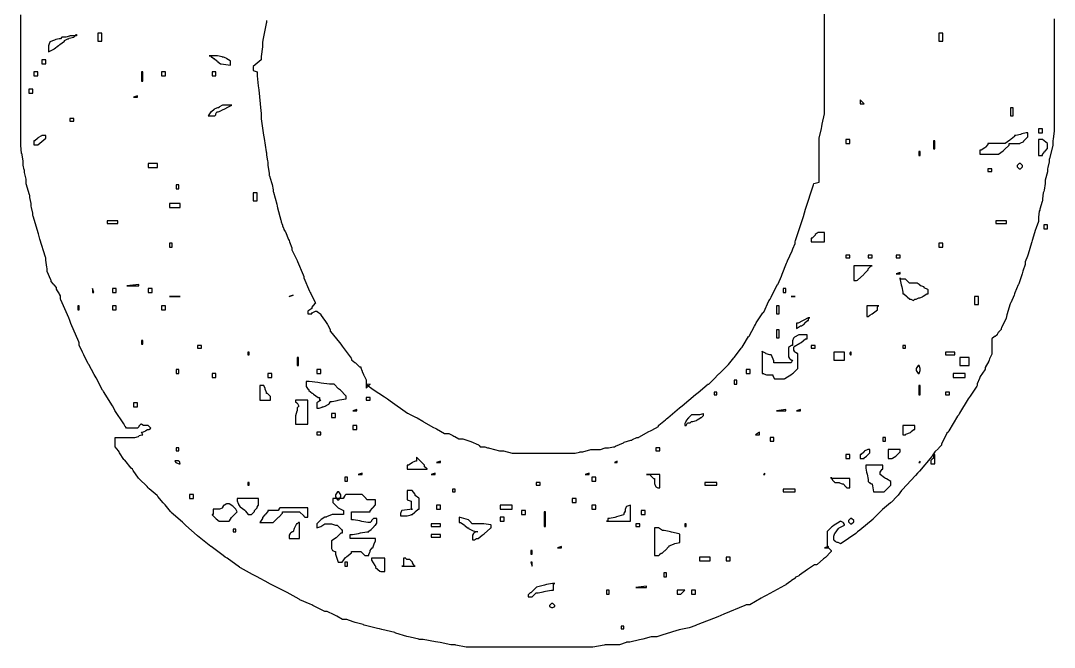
# Model space of a CAD drawing. Extents: x 114 to 248, y 19 to 327.
# Drawn here: x 185.1 to 212.55, y 104.64 to 121.27 of the extents above; entities that cross this region are included whole.
import ezdxf

# ---------------------------------------------------------------- set-up
doc = ezdxf.new("R2010")
doc.units = 0
doc.header["$MEASUREMENT"] = 0

msp = doc.modelspace()

# ---------------------------------------------------------------- linework, layer by layer
at = {"color": 7}
for points in [[(191.629, 121.275), (191.629, 121.215), (191.619, 121.189), (191.531, 120.748), (191.522, 120.686), (191.522, 120.571), (191.488, 120.314), (191.488, 120.227), (191.276, 120.051), (191.276, 119.944), (191.382, 119.908), (191.382, 119.804), (191.408, 119.539), (191.418, 119.485), (191.426, 119.433), (191.478, 118.878), (191.488, 118.816), (191.488, 118.658), (191.549, 118.225), (191.558, 118.181), (191.566, 118.136), (191.619, 117.785), (191.629, 117.758), (191.629, 117.697), (191.655, 117.547), (191.665, 117.511), (191.665, 117.423), (191.699, 117.224), (191.699, 117.158), (191.707, 117.15), (191.761, 116.973), (191.771, 116.946), (191.779, 116.92), (191.805, 116.78), (191.805, 116.733), (191.813, 116.717), (191.902, 116.4), (191.911, 116.346), (191.919, 116.302), (192.007, 115.976), (192.017, 115.958), (192.017, 115.932), (192.042, 115.861), (192.052, 115.852), (192.052, 115.825), (192.078, 115.757), (192.088, 115.747), (192.088, 115.729), (192.123, 115.675), (192.123, 115.675), (192.132, 115.667), (192.218, 115.456), (192.228, 115.429), (192.236, 115.394), (192.3, 115.236), (192.3, 115.182), (192.308, 115.165), (192.422, 114.935), (192.44, 114.899), (192.457, 114.873), (192.599, 114.52), (192.617, 114.476), (192.625, 114.442), (192.775, 114.089), (192.793, 114.053), (192.81, 114.027), (192.924, 113.789), (192.933, 113.771), (192.916, 113.763), (192.829, 113.663), (192.829, 113.63), (192.723, 113.558), (192.723, 113.488), (192.829, 113.488), (192.829, 113.498), (192.854, 113.524), (192.863, 113.524), (192.933, 113.558), (192.969, 113.558), (192.978, 113.55), (193.076, 113.479), (193.076, 113.454), (193.084, 113.446), (193.172, 113.322), (193.182, 113.312), (193.252, 113.206), (193.26, 113.189), (193.322, 113.07), (193.322, 113.029), (193.33, 113.021), (193.569, 112.73), (193.605, 112.677), (193.639, 112.632), (193.877, 112.308), (193.887, 112.29), (193.887, 112.263), (193.974, 112.193), (193.992, 112.183), (194.01, 112.167), (194.102, 112.077), (194.134, 112.077), (194.134, 112.051), (194.159, 111.981), (194.168, 111.971), (194.168, 111.945), (194.204, 111.887), (194.204, 111.867), (194.212, 111.858), (194.274, 111.733), (194.274, 111.69), (194.274, 111.646), (194.274, 111.547), (194.274, 111.514), (194.31, 111.548), (194.381, 111.618), (194.356, 111.613), (194.274, 111.617), (194.274, 111.618), (194.274, 111.618), (194.291, 111.602), (194.463, 111.478), (194.759, 111.285), (194.84, 111.231), (194.91, 111.179), (195.377, 110.852), (195.403, 110.842), (195.411, 110.834), (195.588, 110.746), (195.615, 110.736), (195.632, 110.728), (195.782, 110.641), (195.792, 110.632), (195.8, 110.623), (196.064, 110.473), (196.108, 110.455), (196.143, 110.437), (196.355, 110.313), (196.427, 110.313), (196.471, 110.313), (196.576, 110.253), (196.603, 110.243), (196.63, 110.235), (196.741, 110.173), (196.78, 110.173), (196.84, 110.173), (196.999, 110.112), (197.026, 110.103), (197.052, 110.094), (197.263, 110.006), (197.273, 109.996), (197.273, 109.988), (197.299, 109.96), (197.309, 109.96), (197.415, 109.96), (197.423, 109.952), (197.495, 109.926), (197.52, 109.926), (197.554, 109.918), (197.819, 109.854), (197.908, 109.854), (197.925, 109.846), (198.15, 109.784), (198.225, 109.784), (198.287, 109.784), (198.427, 109.784), (198.473, 109.784), (199.778, 109.784), (199.823, 109.784), (199.937, 109.812), (199.955, 109.82), (200.033, 109.82), (200.244, 109.882), (200.272, 109.89), (200.316, 109.89), (200.415, 109.89), (200.448, 109.89), (200.501, 109.89), (200.62, 109.926), (200.66, 109.926), (200.713, 109.926), (200.845, 109.952), (200.871, 109.96), (200.897, 109.97), (201.109, 110.059), (201.119, 110.067), (201.127, 110.076), (201.302, 110.129), (201.33, 110.137), (201.346, 110.147), (201.466, 110.207), (201.506, 110.207), (201.515, 110.217), (201.781, 110.367), (201.825, 110.383), (201.859, 110.401), (202.035, 110.495), (202.035, 110.526), (202.044, 110.535), (202.22, 110.676), (202.248, 110.702), (202.282, 110.73), (202.599, 110.993), (202.635, 111.019), (202.669, 111.046), (203.024, 111.345), (203.06, 111.372), (203.094, 111.399), (203.331, 111.602), (203.34, 111.618), (203.375, 111.618), (203.465, 111.708), (203.483, 111.724), (203.499, 111.742), (203.641, 111.893), (203.659, 111.901), (203.667, 111.911), (203.843, 112.087), (203.87, 112.113), (203.896, 112.141), (204.036, 112.316), (204.046, 112.324), (204.054, 112.334), (204.231, 112.572), (204.258, 112.606), (204.284, 112.642), (204.425, 112.881), (204.435, 112.889), (204.443, 112.898), (204.584, 113.162), (204.611, 113.206), (204.628, 113.25), (204.806, 113.516), (204.823, 113.524), (204.832, 113.534), (204.972, 113.833), (205, 113.877), (205.026, 113.931), (205.192, 114.256), (205.21, 114.264), (205.219, 114.282), (205.307, 114.486), (205.317, 114.512), (205.325, 114.538), (205.439, 114.831), (205.457, 114.865), (205.466, 114.891), (205.589, 115.156), (205.599, 115.182), (205.607, 115.209), (205.669, 115.349), (205.669, 115.394), (205.678, 115.43), (205.889, 116.073), (205.916, 116.17), (205.942, 116.268), (206.153, 116.911), (206.163, 116.946), (206.305, 116.982), (206.305, 118.04), (206.305, 118.146), (206.365, 118.402), (206.375, 118.463), (206.383, 118.525), (206.445, 118.797), (206.445, 118.886), (206.445, 121.672)], [(212.549, 121.32), (212.549, 118.427), (212.549, 118.339), (212.521, 118.128), (212.513, 118.074), (212.513, 117.952), (212.424, 117.609), (212.408, 117.581), (212.408, 117.521), (212.38, 117.37), (212.372, 117.335), (212.372, 117.256), (212.31, 117.034), (212.302, 117.016), (212.302, 116.946), (212.275, 116.769), (212.266, 116.733), (212.257, 116.699), (212.232, 116.541), (212.232, 116.487), (212.222, 116.47), (212.168, 116.268), (212.16, 116.24), (212.15, 116.214), (212.126, 116.049), (212.126, 115.994), (212.126, 115.933), (212.064, 115.773), (212.055, 115.747), (212.046, 115.721), (211.957, 115.43), (211.949, 115.394), (211.939, 115.368), (211.851, 115.068), (211.843, 115.042), (211.834, 115.015), (211.773, 114.865), (211.773, 114.865), (211.773, 114.795), (211.711, 114.618), (211.703, 114.583), (211.693, 114.548), (211.605, 114.282), (211.596, 114.264), (211.587, 114.256), (211.498, 114.045), (211.49, 114.017), (211.481, 113.983), (211.393, 113.78), (211.384, 113.771), (211.375, 113.754), (211.286, 113.462), (211.278, 113.418), (211.268, 113.374), (211.146, 113.111), (211.138, 113.101), (211.138, 113.075), (211.075, 113.005), (211.067, 112.995), (211.057, 112.987), (211.031, 112.941), (211.031, 112.925), (211.022, 112.916), (210.976, 112.889), (210.961, 112.889), (210.891, 112.819), (210.891, 112.466), (210.891, 112.413), (210.829, 112.29), (210.821, 112.254), (210.811, 112.227), (210.715, 112.062), (210.715, 112.007), (210.705, 111.999), (210.581, 111.822), (210.572, 111.795), (210.563, 111.768), (210.502, 111.631), (210.502, 111.584), (210.493, 111.567), (210.318, 111.301), (210.292, 111.265), (210.264, 111.231), (210.035, 110.852), (210.009, 110.808), (209.981, 110.774), (209.752, 110.385), (209.726, 110.349), (209.699, 110.315), (209.55, 110.031), (209.55, 110.031), (209.55, 110.005), (209.488, 109.936), (209.48, 109.926), (209.47, 109.908), (209.374, 109.82), (209.374, 109.82), (209.303, 109.714), (209.294, 109.697), (208.967, 109.309), (208.915, 109.255), (208.861, 109.194), (208.508, 108.814), (208.492, 108.796), (208.492, 108.796), (208.402, 108.674), (208.385, 108.656), (208.367, 108.639), (208.226, 108.489), (208.209, 108.479), (208.2, 108.471), (207.989, 108.295), (207.963, 108.267), (207.935, 108.241), (207.759, 108.066), (207.75, 108.056), (207.741, 108.04), (207.388, 107.748), (207.327, 107.703), (207.274, 107.659), (206.886, 107.395), (206.868, 107.385), (206.859, 107.395), (206.813, 107.421), (206.798, 107.421), (206.78, 107.421), (206.728, 107.448), (206.728, 107.457), (206.718, 107.457), (206.692, 107.483), (206.692, 107.491), (206.692, 107.561), (206.692, 107.589), (206.718, 107.667), (206.728, 107.667), (206.728, 107.667), (206.816, 107.792), (206.834, 107.81), (206.851, 107.819), (206.974, 107.88), (206.974, 107.88), (206.974, 107.898), (206.948, 107.942), (206.94, 107.95), (206.868, 107.986), (206.859, 107.978), (206.674, 107.862), (206.658, 107.844), (206.63, 107.827), (206.515, 107.708), (206.515, 107.667), (206.515, 107.315), (206.622, 107.208), (206.622, 107.174), (206.612, 107.166), (206.471, 107.016), (206.445, 106.998), (206.418, 106.981), (206.251, 106.831), (206.235, 106.821), (206.181, 106.821), (206.048, 106.733), (206.022, 106.715), (205.995, 106.699), (205.784, 106.548), (205.776, 106.539), (205.766, 106.531), (205.669, 106.485), (205.669, 106.469), (205.66, 106.46), (205.572, 106.408), (205.563, 106.398), (205.554, 106.39), (205.431, 106.302), (205.423, 106.292), (205.387, 106.276), (204.894, 106.01), (204.823, 105.974), (204.761, 105.94), (204.464, 105.763), (204.365, 105.763), (204.329, 105.747), (203.772, 105.517), (203.693, 105.481), (203.613, 105.446), (203.086, 105.243), (203.06, 105.234), (203.05, 105.226), (202.909, 105.173), (202.883, 105.164), (202.855, 105.155), (202.591, 105.102), (202.565, 105.092), (202.529, 105.084), (202.238, 104.997), (202.212, 104.987), (202.184, 104.979), (201.993, 104.915), (201.929, 104.915), (201.841, 104.915), (201.621, 104.855), (201.577, 104.845), (201.532, 104.837), (201.275, 104.775), (201.19, 104.775), (201.18, 104.767), (201.002, 104.705), (200.943, 104.705), (200.863, 104.705), (200.684, 104.705), (200.624, 104.705), (200.597, 104.696), (200.299, 104.635), (200.201, 104.635), (200.121, 104.635), (199.944, 104.635), (199.885, 104.635), (197.379, 104.635), (197.291, 104.635), (197.093, 104.635), (197.026, 104.635), (196.929, 104.635), (196.656, 104.696), (196.638, 104.705), (196.523, 104.705), (196.241, 104.767), (196.18, 104.775), (196.118, 104.785), (195.793, 104.845), (195.685, 104.845), (195.676, 104.855), (195.447, 104.907), (195.403, 104.915), (195.359, 104.925), (195.068, 105.013), (195.05, 105.022), (195.041, 105.031), (194.688, 105.111), (194.627, 105.128), (194.574, 105.137), (194.221, 105.226), (194.204, 105.234), (194.195, 105.243), (193.984, 105.296), (193.958, 105.304), (193.93, 105.314), (193.765, 105.374), (193.711, 105.374), (193.649, 105.374), (193.497, 105.464), (193.463, 105.481), (193.427, 105.499), (193.242, 105.587), (193.182, 105.587), (193.164, 105.596), (192.863, 105.747), (192.829, 105.763), (192.785, 105.781), (192.519, 105.895), (192.51, 105.904), (192.501, 105.913), (192.176, 106.09), (192.123, 106.116), (192.07, 106.143), (191.717, 106.318), (191.699, 106.327), (191.689, 106.336), (191.364, 106.513), (191.312, 106.539), (191.258, 106.566), (190.94, 106.743), (190.923, 106.751), (190.913, 106.761), (190.588, 106.998), (190.536, 107.032), (190.482, 107.068), (190.164, 107.307), (190.147, 107.315), (189.794, 107.597), (189.785, 107.607), (189.486, 107.87), (189.442, 107.914), (189.398, 107.958), (189.097, 108.216), (189.089, 108.233), (189.079, 108.242), (188.939, 108.417), (188.913, 108.443), (188.885, 108.471), (188.744, 108.639), (188.736, 108.656), (188.727, 108.665), (188.516, 108.841), (188.49, 108.868), (188.462, 108.904), (188.251, 109.106), (188.243, 109.115), (188.233, 109.124), (188.093, 109.327), (188.067, 109.361), (188.039, 109.389), (187.871, 109.6), (187.854, 109.608), (187.845, 109.618), (187.73, 109.794), (187.714, 109.82), (187.696, 109.848), (187.608, 109.959), (187.608, 109.996), (187.608, 110.207), (188.101, 110.207), (188.101, 110.207), (188.135, 110.207), (188.233, 110.235), (188.243, 110.243), (188.251, 110.253), (188.323, 110.279), (188.347, 110.279), (188.313, 110.349), (188.339, 110.349), (188.409, 110.375), (188.419, 110.383), (188.427, 110.393), (188.473, 110.419), (188.49, 110.419), (188.506, 110.419), (188.55, 110.447), (188.56, 110.455), (188.49, 110.526), (188.383, 110.526), (188.365, 110.526), (188.321, 110.552), (188.313, 110.56), (188.295, 110.56), (188.243, 110.508), (188.243, 110.49), (188.207, 110.455), (187.924, 110.455), (187.915, 110.455), (187.89, 110.482), (187.89, 110.49), (187.88, 110.5), (187.854, 110.545), (187.854, 110.56), (187.845, 110.57), (187.606, 110.923), (187.572, 110.985), (187.536, 111.046), (187.297, 111.426), (187.289, 111.442), (187.279, 111.46), (187.105, 111.786), (187.078, 111.831), (187.051, 111.875), (186.91, 112.139), (186.902, 112.147), (186.892, 112.157), (186.778, 112.396), (186.76, 112.43), (186.742, 112.466), (186.655, 112.652), (186.655, 112.713), (186.646, 112.74), (186.434, 113.234), (186.407, 113.312), (186.381, 113.383), (186.169, 113.86), (186.16, 113.877), (186.16, 113.947), (186.16, 113.965), (186.134, 114.009), (186.126, 114.017), (186.126, 114.035), (186.09, 114.075), (186.09, 114.088), (186.081, 114.098), (186.054, 114.144), (186.054, 114.16), (186.054, 114.186), (185.993, 114.256), (185.984, 114.264), (185.975, 114.274), (185.914, 114.347), (185.914, 114.37), (185.904, 114.388), (185.808, 114.614), (185.808, 114.689), (185.798, 114.724), (185.773, 114.909), (185.773, 114.97), (185.764, 114.988), (185.613, 115.465), (185.597, 115.535), (185.579, 115.606), (185.437, 116.082), (185.421, 116.1), (185.421, 116.162), (185.393, 116.312), (185.385, 116.346), (185.385, 116.418), (185.349, 116.576), (185.349, 116.629), (185.339, 116.647), (185.252, 116.938), (185.244, 116.982), (185.244, 117.062), (185.208, 117.239), (185.208, 117.299), (185.199, 117.308), (185.172, 117.434), (185.172, 117.475), (185.172, 117.537), (185.146, 117.705), (185.138, 117.722), (185.128, 117.74), (185.102, 117.966), (185.102, 118.04), (185.102, 121.426)]]:
    msp.add_lwpolyline(points, dxfattribs=at)
for points in [[(186.583, 120.862), (186.566, 120.862), (186.526, 120.862), (186.513, 120.862), (186.486, 120.862), (186.426, 120.862), (186.407, 120.862), (186.398, 120.854), (186.298, 120.826), (186.267, 120.826), (186.267, 120.826), (186.231, 120.826), (186.231, 120.826), (186.231, 120.826), (186.205, 120.826), (186.196, 120.826), (186.16, 120.79), (186.125, 120.79), (186.037, 120.766), (186.02, 120.756), (186.002, 120.748), (185.878, 120.702), (185.878, 120.686), (185.868, 120.678), (185.844, 120.604), (185.844, 120.58), (185.844, 120.438), (185.984, 120.51), (185.993, 120.519), (186.108, 120.606), (186.126, 120.614), (186.142, 120.632), (186.267, 120.72), (186.267, 120.72), (186.267, 120.738), (186.355, 120.782), (186.373, 120.79), (186.389, 120.8), (186.513, 120.826), (186.513, 120.826), (186.549, 120.862), (186.549, 120.872), (186.574, 120.897), (186.583, 120.897), (186.583, 120.888), (186.583, 120.862), (186.583, 120.862)], [(187.149, 120.72), (187.255, 120.72), (187.255, 120.933), (187.149, 120.933), (187.149, 120.72)], [(209.48, 120.72), (209.586, 120.72), (209.586, 120.933), (209.48, 120.933), (209.48, 120.72)], [(185.667, 120.121), (185.773, 120.121), (185.773, 120.227), (185.667, 120.227), (185.667, 120.121)], [(190.147, 120.333), (190.147, 120.325), (190.173, 120.297), (190.183, 120.297), (190.217, 120.261), (190.244, 120.261), (190.314, 120.201), (190.324, 120.191), (190.332, 120.183), (190.405, 120.121), (190.43, 120.121), (190.676, 120.085), (190.676, 120.191), (190.667, 120.201), (190.579, 120.253), (190.57, 120.261), (190.561, 120.271), (190.488, 120.297), (190.464, 120.297), (190.454, 120.307), (190.329, 120.333), (190.288, 120.333), (190.244, 120.333), (190.144, 120.333), (190.111, 120.333), (190.147, 120.333)], [(185.455, 119.804), (185.561, 119.804), (185.561, 119.908), (185.455, 119.908), (185.455, 119.804)], [(188.313, 119.662), (188.347, 119.662), (188.347, 119.908), (188.313, 119.908), (188.313, 119.662)], [(188.842, 119.804), (188.948, 119.804), (188.948, 119.908), (188.842, 119.908), (188.842, 119.804)], [(190.183, 119.804), (190.288, 119.804), (190.288, 119.908), (190.183, 119.908), (190.183, 119.804)], [(185.315, 119.345), (185.421, 119.345), (185.421, 119.451), (185.315, 119.451), (185.315, 119.345)], [(188.101, 119.239), (188.207, 119.239), (188.207, 119.275), (188.101, 119.239)], [(207.397, 119.063), (207.504, 119.063), (207.397, 119.169), (207.397, 119.063)], [(190.712, 119.027), (190.658, 119.027), (190.538, 119.027), (190.5, 119.027), (190.464, 119.027), (190.36, 118.974), (190.36, 118.956), (190.332, 118.956), (190.262, 118.932), (190.253, 118.922), (190.244, 118.914), (190.17, 118.85), (190.147, 118.85), (190.077, 118.746), (190.253, 118.746), (190.262, 118.746), (190.288, 118.772), (190.288, 118.78), (190.288, 118.798), (190.314, 118.85), (190.324, 118.85), (190.35, 118.85), (190.42, 118.878), (190.43, 118.886), (190.43, 118.886), (190.561, 118.948), (190.57, 118.956), (190.712, 119.027)], [(211.384, 118.746), (211.454, 118.746), (211.454, 118.956), (211.384, 118.956), (211.384, 118.746)], [(186.407, 118.604), (186.513, 118.604), (186.513, 118.674), (186.407, 118.674), (186.407, 118.604)], [(212.126, 118.287), (212.232, 118.287), (212.232, 118.393), (212.126, 118.393), (212.126, 118.287)], [(185.667, 118.217), (185.657, 118.208), (185.561, 118.161), (185.561, 118.145), (185.552, 118.136), (185.479, 118.074), (185.455, 118.074), (185.455, 117.968), (185.561, 117.968), (185.773, 118.145), (185.773, 118.217), (185.667, 118.217)], [(207.01, 118.004), (207.117, 118.004), (207.117, 118.11), (207.01, 118.11), (207.01, 118.004)], [(209.338, 117.864), (209.374, 117.864), (209.374, 118.074), (209.338, 118.074), (209.338, 117.864)], [(211.843, 118.287), (211.799, 118.287), (211.683, 118.261), (211.667, 118.251), (211.649, 118.243), (211.529, 118.217), (211.49, 118.217), (211.49, 118.19), (211.401, 118.12), (211.384, 118.11), (211.366, 118.094), (211.247, 118.004), (211.208, 118.004), (211.154, 118.004), (211.036, 118.004), (210.997, 118.004), (210.943, 118.004), (210.785, 118.004), (210.785, 118.004), (210.785, 117.978), (210.723, 117.908), (210.715, 117.898), (210.705, 117.89), (210.606, 117.828), (210.572, 117.828), (210.572, 117.722), (210.634, 117.722), (210.774, 117.722), (210.821, 117.722), (210.881, 117.722), (211.02, 117.722), (211.067, 117.722), (211.067, 117.722), (211.19, 117.811), (211.208, 117.828), (211.224, 117.846), (211.35, 117.966), (211.35, 118.004), (211.454, 118.004), (211.481, 118.004), (211.54, 118.004), (211.56, 118.004), (211.56, 118.004), (211.613, 118.004), (211.631, 118.004), (211.639, 118.014), (211.737, 118.059), (211.737, 118.074), (211.745, 118.084), (211.834, 118.172), (211.843, 118.181), (211.843, 118.287)], [(212.126, 117.687), (212.232, 117.687), (212.232, 117.713), (212.292, 117.784), (212.302, 117.792), (212.31, 117.802), (212.372, 117.875), (212.372, 117.898), (212.372, 118.004), (212.232, 118.11), (212.126, 118.11), (212.126, 117.687)], [(208.951, 117.687), (208.985, 117.687), (208.985, 117.792), (208.951, 117.792), (208.951, 117.687)], [(188.49, 117.369), (188.736, 117.369), (188.736, 117.475), (188.49, 117.475), (188.49, 117.369)], [(211.631, 117.475), (211.613, 117.475), (211.56, 117.423), (211.56, 117.405), (211.56, 117.388), (211.613, 117.335), (211.631, 117.335), (211.649, 117.335), (211.703, 117.388), (211.703, 117.405), (211.703, 117.423), (211.649, 117.475), (211.631, 117.475)], [(210.785, 117.263), (210.891, 117.263), (210.891, 117.335), (210.785, 117.335), (210.785, 117.263)], [(189.229, 116.805), (189.301, 116.805), (189.301, 116.91), (189.229, 116.91), (189.229, 116.805)], [(191.276, 116.487), (191.382, 116.487), (191.382, 116.699), (191.276, 116.699), (191.276, 116.487)], [(189.053, 116.31), (189.335, 116.31), (189.335, 116.417), (189.053, 116.417), (189.053, 116.31)], [(187.395, 115.888), (187.678, 115.888), (187.678, 115.958), (187.395, 115.958), (187.395, 115.888)], [(210.997, 115.888), (211.278, 115.888), (211.278, 115.958), (210.997, 115.958), (210.997, 115.888)], [(212.266, 115.747), (212.372, 115.747), (212.372, 115.852), (212.266, 115.852), (212.266, 115.747)], [(206.305, 115.641), (206.277, 115.641), (206.199, 115.588), (206.199, 115.571), (206.189, 115.562), (206.116, 115.499), (206.092, 115.499), (206.092, 115.394), (206.445, 115.394), (206.445, 115.641), (206.305, 115.641)], [(189.053, 115.252), (189.125, 115.252), (189.125, 115.358), (189.053, 115.358), (189.053, 115.252)], [(209.48, 115.252), (209.586, 115.252), (209.586, 115.358), (209.48, 115.358), (209.48, 115.252)], [(207.01, 114.97), (207.117, 114.97), (207.117, 115.042), (207.01, 115.042), (207.01, 114.97)], [(207.61, 114.97), (207.716, 114.97), (207.716, 115.042), (207.61, 115.042), (207.61, 114.97)], [(208.351, 114.97), (208.456, 114.97), (208.456, 115.042), (208.351, 115.042), (208.351, 114.97)], [(207.257, 114.37), (207.293, 114.37), (207.319, 114.38), (207.494, 114.53), (207.504, 114.547), (207.61, 114.653), (207.61, 114.68), (207.688, 114.759), (207.716, 114.759), (207.221, 114.759), (207.221, 114.37), (207.257, 114.37)], [(208.351, 114.547), (208.456, 114.547), (208.456, 114.583), (208.351, 114.547)], [(187.924, 114.23), (188.243, 114.23), (188.243, 114.264), (187.924, 114.23)], [(208.456, 114.44), (208.456, 114.388), (208.482, 114.257), (208.492, 114.23), (208.5, 114.204), (208.528, 114.064), (208.528, 114.017), (208.554, 114.017), (208.623, 113.957), (208.632, 113.947), (208.641, 113.939), (208.714, 113.877), (208.738, 113.877), (208.808, 113.841), (208.844, 113.877), (208.88, 113.877), (208.951, 113.911), (208.977, 113.911), (209.047, 113.939), (209.057, 113.947), (209.065, 113.957), (209.164, 114.017), (209.197, 114.017), (209.197, 114.124), (209.188, 114.133), (209.091, 114.179), (209.091, 114.194), (209.082, 114.204), (209.008, 114.23), (208.985, 114.23), (208.985, 114.248), (208.907, 114.3), (208.88, 114.3), (208.836, 114.3), (208.737, 114.3), (208.704, 114.3), (208.598, 114.406), (208.456, 114.406), (208.456, 114.44)], [(187.008, 114.053), (187.042, 114.053), (187.008, 114.16), (187.008, 114.053)], [(187.537, 114.053), (187.642, 114.053), (187.642, 114.16), (187.537, 114.16), (187.537, 114.053)], [(188.49, 114.053), (188.596, 114.053), (188.596, 114.16), (188.49, 114.16), (188.49, 114.053)], [(189.053, 113.947), (189.335, 113.947), (189.053, 113.947)], [(192.228, 113.947), (192.334, 113.983), (192.228, 113.947)], [(205.353, 114.053), (205.423, 114.053), (205.423, 114.16), (205.353, 114.16), (205.353, 114.053)], [(205.563, 113.947), (205.669, 113.947), (205.563, 113.947)], [(210.432, 113.735), (210.538, 113.735), (210.538, 113.947), (210.432, 113.947), (210.432, 113.735)], [(186.619, 113.594), (186.655, 113.594), (186.655, 113.701), (186.619, 113.701), (186.619, 113.594)], [(187.537, 113.594), (187.642, 113.594), (187.642, 113.701), (187.537, 113.701), (187.537, 113.594)], [(188.842, 113.594), (188.948, 113.594), (188.948, 113.701), (188.842, 113.701), (188.842, 113.594)], [(205.176, 113.488), (205.246, 113.488), (205.246, 113.701), (205.176, 113.701), (205.176, 113.488)], [(207.61, 113.418), (207.646, 113.454), (207.716, 113.488), (207.856, 113.594), (207.856, 113.665), (207.856, 113.675), (207.882, 113.701), (207.892, 113.701), (207.574, 113.701), (207.574, 113.418), (207.61, 113.418)], [(206.058, 113.382), (206.014, 113.382), (205.898, 113.322), (205.882, 113.312), (205.864, 113.304), (205.744, 113.242), (205.705, 113.242), (205.705, 113.101), (205.81, 113.171), (205.836, 113.171), (205.916, 113.225), (205.916, 113.242), (205.925, 113.251), (205.998, 113.312), (206.022, 113.312), (206.022, 113.382), (206.058, 113.382)], [(204.823, 111.901), (204.832, 111.893), (204.903, 111.867), (204.928, 111.867), (205.07, 111.867), (205.07, 111.84), (205.122, 111.76), (205.14, 111.76), (205.387, 111.76), (205.395, 111.77), (205.581, 111.884), (205.599, 111.901), (205.625, 111.919), (205.74, 112.039), (205.74, 112.077), (205.74, 112.43), (205.722, 112.43), (205.678, 112.457), (205.669, 112.466), (205.66, 112.475), (205.633, 112.521), (205.633, 112.536), (205.633, 112.606), (205.642, 112.616), (205.792, 112.704), (205.81, 112.713), (205.828, 112.73), (205.946, 112.819), (205.986, 112.819), (205.986, 112.925), (205.942, 112.925), (205.843, 112.925), (205.81, 112.925), (205.766, 112.925), (205.651, 112.863), (205.633, 112.853), (205.624, 112.845), (205.599, 112.773), (205.599, 112.748), (205.599, 112.642), (205.572, 112.642), (205.493, 112.59), (205.493, 112.572), (205.493, 112.36), (205.493, 112.343), (205.519, 112.299), (205.529, 112.29), (205.537, 112.281), (205.583, 112.254), (205.599, 112.254), (205.563, 112.183), (205.104, 112.183), (205.104, 112.237), (205.043, 112.387), (205.034, 112.396), (204.998, 112.396), (204.894, 112.422), (204.894, 112.43), (204.884, 112.44), (204.788, 112.485), (204.788, 112.5), (204.788, 111.901), (204.823, 111.901)], [(205.176, 112.853), (205.246, 112.853), (205.246, 113.065), (205.176, 113.065), (205.176, 112.853)], [(188.313, 112.677), (188.347, 112.677), (188.347, 112.783), (188.313, 112.783), (188.313, 112.677)], [(189.794, 112.572), (189.901, 112.572), (189.901, 112.642), (189.794, 112.642), (189.794, 112.572)], [(206.092, 112.572), (206.199, 112.572), (206.199, 112.642), (206.092, 112.642), (206.092, 112.572)], [(208.528, 112.572), (208.598, 112.572), (208.598, 112.642), (208.528, 112.642), (208.528, 112.572)], [(191.135, 112.396), (191.17, 112.396), (191.17, 112.466), (191.135, 112.466), (191.135, 112.396)], [(192.44, 112.113), (192.476, 112.113), (192.476, 112.324), (192.44, 112.324), (192.44, 112.113)], [(206.692, 112.254), (206.974, 112.254), (206.974, 112.466), (206.692, 112.466), (206.692, 112.254)], [(207.151, 112.466), (207.141, 112.466), (207.117, 112.44), (207.117, 112.43), (207.117, 112.422), (207.141, 112.396), (207.151, 112.396), (207.151, 112.396), (207.158, 112.463), (207.151, 112.466)], [(209.656, 112.396), (209.903, 112.396), (209.903, 112.466), (209.656, 112.466), (209.656, 112.396)], [(210.043, 112.113), (210.292, 112.113), (210.292, 112.324), (210.043, 112.324), (210.043, 112.113)], [(189.229, 111.901), (189.301, 111.901), (189.301, 112.007), (189.229, 112.007), (189.229, 111.901)], [(192.969, 111.901), (193.076, 111.901), (193.076, 112.007), (192.969, 112.007), (192.969, 111.901)], [(204.365, 111.901), (204.471, 111.901), (204.471, 112.007), (204.365, 112.007), (204.365, 111.901)], [(208.951, 112.113), (208.933, 112.113), (208.88, 112.034), (208.88, 112.007), (208.88, 111.981), (208.933, 111.901), (208.951, 111.901), (208.959, 111.901), (208.985, 111.981), (208.985, 112.007), (208.985, 112.034), (208.959, 112.113), (208.951, 112.113)], [(190.183, 111.795), (190.288, 111.795), (190.288, 111.901), (190.183, 111.901), (190.183, 111.795)], [(191.665, 111.795), (191.771, 111.795), (191.771, 111.901), (191.665, 111.901), (191.665, 111.795)], [(204.046, 111.618), (204.118, 111.618), (204.118, 111.724), (204.046, 111.724), (204.046, 111.618)], [(209.867, 111.795), (210.185, 111.795), (210.185, 111.901), (209.867, 111.901), (209.867, 111.795)], [(191.488, 111.195), (191.735, 111.195), (191.735, 111.265), (191.735, 111.293), (191.655, 111.372), (191.629, 111.372), (191.629, 111.399), (191.602, 111.47), (191.594, 111.478), (191.594, 111.505), (191.558, 111.584), (191.558, 111.584), (191.452, 111.584), (191.452, 111.195), (191.488, 111.195)], [(193.076, 111.195), (192.969, 111.125), (192.969, 110.985), (193.005, 110.985), (193.032, 110.985), (193.11, 111.011), (193.11, 111.019), (193.136, 111.019), (193.216, 111.046), (193.216, 111.055), (193.286, 111.089), (193.295, 111.099), (193.322, 111.146), (193.322, 111.161), (193.374, 111.161), (193.507, 111.187), (193.535, 111.195), (193.569, 111.205), (193.745, 111.231), (193.745, 111.231), (193.745, 111.301), (193.736, 111.311), (193.595, 111.461), (193.569, 111.478), (193.541, 111.496), (193.43, 111.618), (193.392, 111.618), (193.304, 111.618), (193.084, 111.646), (193.04, 111.654), (192.996, 111.664), (192.764, 111.69), (192.687, 111.69), (192.687, 111.584), (192.687, 111.558), (192.739, 111.478), (192.757, 111.478), (192.757, 111.452), (192.845, 111.381), (192.863, 111.372), (192.88, 111.355), (193, 111.265), (193.04, 111.265), (193.04, 111.195), (193.076, 111.195)], [(208.951, 111.337), (208.985, 111.337), (208.985, 111.584), (208.951, 111.584), (208.951, 111.337)], [(192.476, 111.019), (192.466, 111.019), (192.44, 110.994), (192.44, 110.985), (192.44, 110.913), (192.431, 110.905), (192.404, 110.779), (192.404, 110.736), (192.404, 110.692), (192.404, 110.593), (192.404, 110.56), (192.723, 110.56), (192.723, 111.195), (192.404, 111.195), (192.404, 111.161), (192.404, 111.153), (192.431, 111.125), (192.44, 111.125), (192.476, 111.055), (192.476, 111.019)], [(194.274, 111.195), (194.381, 111.195), (194.381, 111.265), (194.274, 111.265), (194.274, 111.195)], [(203.517, 111.337), (203.589, 111.337), (203.589, 111.408), (203.517, 111.408), (203.517, 111.337)], [(209.656, 111.337), (209.762, 111.337), (209.762, 111.408), (209.656, 111.408), (209.656, 111.337)], [(188.101, 111.019), (188.207, 111.019), (188.207, 111.125), (188.101, 111.125), (188.101, 111.019)], [(193.922, 110.913), (194.028, 110.913), (194.028, 110.949), (193.922, 110.913)], [(205.176, 110.913), (205.423, 110.913), (205.423, 110.949), (205.176, 110.913)], [(205.705, 110.913), (205.81, 110.913), (205.81, 110.949), (205.705, 110.913)], [(193.358, 110.736), (193.463, 110.736), (193.463, 110.842), (193.358, 110.842), (193.358, 110.736)], [(203.236, 110.842), (203.226, 110.834), (203.127, 110.808), (203.094, 110.808), (202.917, 110.808), (202.847, 110.736), (202.838, 110.728), (202.777, 110.657), (202.777, 110.632), (202.767, 110.632), (202.741, 110.578), (202.741, 110.56), (202.741, 110.526), (202.777, 110.526), (202.811, 110.596), (202.883, 110.596), (202.917, 110.632), (202.952, 110.632), (203.05, 110.658), (203.06, 110.666), (203.068, 110.676), (203.154, 110.728), (203.164, 110.736), (203.182, 110.736), (203.236, 110.79), (203.236, 110.808), (203.236, 110.842)], [(192.969, 110.279), (193.076, 110.279), (193.076, 110.349), (192.969, 110.349), (192.969, 110.279)], [(193.922, 110.419), (194.028, 110.419), (194.028, 110.526), (193.922, 110.526), (193.922, 110.419)], [(204.611, 110.279), (204.717, 110.279), (204.717, 110.349), (204.611, 110.279)], [(208.528, 110.279), (208.598, 110.279), (208.606, 110.289), (208.729, 110.341), (208.738, 110.349), (208.747, 110.359), (208.82, 110.419), (208.844, 110.419), (208.844, 110.526), (208.528, 110.526), (208.528, 110.279)], [(205, 110.103), (205.104, 110.103), (205.104, 110.207), (205, 110.207), (205, 110.103)], [(207.998, 110.103), (208.069, 110.103), (208.069, 110.207), (207.998, 110.207), (207.998, 110.103)], [(189.229, 109.854), (189.301, 109.854), (189.301, 109.926), (189.229, 109.926), (189.229, 109.854)], [(201.965, 109.854), (202.071, 109.854), (202.071, 109.926), (201.965, 109.926), (201.965, 109.854)], [(207.61, 109.89), (207.6, 109.882), (207.504, 109.837), (207.504, 109.82), (207.494, 109.812), (207.421, 109.75), (207.397, 109.75), (207.397, 109.644), (207.504, 109.644), (207.504, 109.662), (207.564, 109.706), (207.574, 109.714), (207.582, 109.723), (207.646, 109.796), (207.646, 109.82), (207.646, 109.89), (207.61, 109.89)], [(208.139, 109.644), (208.245, 109.644), (208.253, 109.653), (208.341, 109.706), (208.351, 109.714), (208.359, 109.723), (208.446, 109.812), (208.456, 109.82), (208.456, 109.89), (208.139, 109.89), (208.139, 109.644)], [(189.301, 109.573), (189.291, 109.583), (189.203, 109.583), (189.195, 109.573), (189.195, 109.573), (189.22, 109.538), (189.229, 109.538), (189.238, 109.529), (189.311, 109.502), (189.335, 109.502), (189.34, 109.507), (189.315, 109.566), (189.301, 109.573)], [(195.615, 109.573), (195.588, 109.573), (195.518, 109.547), (195.509, 109.538), (195.5, 109.529), (195.4, 109.467), (195.369, 109.467), (195.369, 109.361), (195.898, 109.361), (195.898, 109.371), (195.87, 109.397), (195.862, 109.397), (195.862, 109.397), (195.828, 109.423), (195.828, 109.431), (195.828, 109.467), (195.756, 109.538), (195.615, 109.678), (195.615, 109.573)], [(196.144, 109.538), (196.251, 109.538), (196.251, 109.573), (196.144, 109.538)], [(200.871, 109.538), (200.943, 109.538), (200.943, 109.573), (200.871, 109.538)], [(207.01, 109.644), (207.117, 109.644), (207.117, 109.75), (207.01, 109.75), (207.01, 109.644)], [(208.951, 109.538), (208.985, 109.538), (208.985, 109.573), (208.951, 109.538)], [(209.374, 109.75), (209.364, 109.75), (209.338, 109.723), (209.338, 109.714), (209.338, 109.644), (209.32, 109.644), (209.267, 109.591), (209.267, 109.573), (209.267, 109.502), (209.374, 109.502), (209.374, 109.75)], [(194.064, 109.221), (194.168, 109.221), (194.168, 109.255), (194.064, 109.221)], [(196.004, 109.221), (196.108, 109.221), (196.108, 109.255), (196.004, 109.221)], [(200.095, 109.221), (200.201, 109.221), (200.201, 109.255), (200.095, 109.221)], [(204.823, 109.221), (204.858, 109.221), (204.858, 109.255), (204.823, 109.221)], [(207.54, 109.431), (207.54, 109.387), (207.564, 109.282), (207.574, 109.255), (207.582, 109.229), (207.61, 109.091), (207.61, 109.044), (207.61, 109.036), (207.636, 109.008), (207.646, 109.008), (207.646, 109), (207.698, 108.972), (207.716, 108.972), (207.75, 108.762), (208.033, 108.762), (208.209, 108.938), (208.209, 109.008), (208.209, 109.036), (208.095, 109.106), (208.069, 109.115), (208.041, 109.133), (207.927, 109.221), (207.927, 109.221), (207.927, 109.255), (207.927, 109.282), (207.981, 109.361), (207.998, 109.361), (207.998, 109.467), (207.54, 109.467), (207.54, 109.431)], [(191.135, 108.938), (191.17, 108.938), (191.17, 109.008), (191.135, 109.008), (191.135, 108.938)], [(193.711, 109.044), (193.781, 109.044), (193.781, 109.149), (193.711, 109.149), (193.711, 109.044)], [(198.79, 108.938), (198.896, 108.938), (198.896, 109.008), (198.79, 109.008), (198.79, 108.938)], [(200.272, 109.044), (200.378, 109.044), (200.378, 109.149), (200.272, 109.149), (200.272, 109.044)], [(201.825, 109.221), (201.825, 109.194), (201.903, 109.115), (201.929, 109.115), (201.929, 109.008), (201.929, 108.982), (201.956, 108.912), (201.965, 108.902), (201.965, 108.894), (202.017, 108.868), (202.035, 108.868), (202.071, 108.868), (202.071, 109.221), (201.719, 109.221), (201.825, 109.221)], [(203.27, 108.938), (203.589, 108.938), (203.589, 109.008), (203.27, 109.008), (203.27, 108.938)], [(206.622, 109.149), (206.622, 109.133), (206.648, 109.088), (206.658, 109.079), (206.658, 109.07), (206.682, 109.044), (206.692, 109.044), (206.692, 109.036), (206.718, 109.008), (206.728, 109.008), (206.834, 109.008), (206.842, 109), (206.915, 108.972), (206.94, 108.972), (206.974, 108.938), (206.974, 108.93), (207, 108.902), (207.01, 108.902), (207.01, 108.894), (207.035, 108.868), (207.045, 108.868), (207.117, 108.868), (207.117, 109.115), (206.622, 109.115), (206.622, 109.149)], [(189.582, 108.585), (189.688, 108.585), (189.688, 108.692), (189.582, 108.692), (189.582, 108.585)], [(193.358, 107.28), (193.358, 107.262), (193.383, 107.208), (193.392, 107.208), (193.401, 107.2), (193.446, 107.174), (193.463, 107.174), (193.463, 107.104), (193.525, 106.919), (193.535, 106.892), (193.639, 106.892), (193.639, 106.892), (193.727, 107.016), (193.745, 107.032), (193.762, 107.042), (193.887, 107.141), (193.887, 107.174), (194.134, 107.174), (194.24, 107.068), (194.345, 107.068), (194.345, 107.096), (194.371, 107.158), (194.381, 107.174), (194.381, 107.202), (194.433, 107.28), (194.451, 107.28), (194.487, 107.385), (194.521, 107.457), (194.521, 107.527), (193.851, 107.527), (193.851, 107.633), (193.912, 107.633), (194.07, 107.659), (194.098, 107.667), (194.124, 107.677), (194.29, 107.703), (194.345, 107.703), (194.345, 107.721), (194.407, 107.765), (194.417, 107.774), (194.425, 107.783), (194.487, 107.844), (194.487, 107.844), (194.487, 107.854), (194.511, 107.88), (194.521, 107.88), (194.521, 107.88), (194.557, 107.933), (194.557, 107.95), (194.557, 108.056), (194.487, 108.056), (194.469, 108.056), (194.417, 108.004), (194.417, 107.986), (194.381, 107.95), (194.318, 107.95), (194.16, 107.978), (194.134, 107.986), (194.106, 107.996), (193.941, 108.02), (193.887, 108.02), (193.887, 108.233), (193.948, 108.233), (194.087, 108.233), (194.134, 108.233), (194.195, 108.233), (194.334, 108.233), (194.381, 108.233), (194.381, 108.26), (194.441, 108.33), (194.451, 108.339), (194.459, 108.348), (194.521, 108.42), (194.521, 108.443), (194.521, 108.549), (194.31, 108.549), (194.3, 108.549), (194.274, 108.577), (194.274, 108.585), (194.168, 108.692), (193.745, 108.692), (193.736, 108.692), (193.711, 108.665), (193.711, 108.656), (193.701, 108.647), (193.675, 108.602), (193.675, 108.585), (193.675, 108.585), (193.569, 108.585), (193.535, 108.585), (193.499, 108.585), (193.392, 108.585), (193.392, 108.585), (193.392, 108.479), (193.401, 108.471), (193.517, 108.356), (193.535, 108.339), (193.551, 108.33), (193.675, 108.267), (193.675, 108.267), (193.675, 108.162), (193.613, 108.162), (193.474, 108.162), (193.428, 108.162), (193.374, 108.162), (193.225, 108.1), (193.216, 108.09), (193.18, 108.09), (193.084, 108.03), (193.076, 108.02), (193.066, 108.012), (192.978, 107.924), (192.969, 107.914), (192.969, 107.81), (193.076, 107.844), (193.182, 107.914), (193.216, 107.914), (193.233, 107.914), (193.272, 107.914), (193.286, 107.914), (193.286, 107.914), (193.34, 107.914), (193.358, 107.914), (193.463, 107.88), (193.507, 107.88), (193.621, 107.765), (193.639, 107.738), (193.639, 107.667), (193.603, 107.667), (193.515, 107.579), (193.499, 107.561), (193.481, 107.545), (193.358, 107.457), (193.358, 107.457), (193.358, 107.28)], [(193.535, 108.762), (193.517, 108.762), (193.463, 108.683), (193.463, 108.656), (193.463, 108.629), (193.517, 108.549), (193.535, 108.549), (193.551, 108.549), (193.605, 108.629), (193.605, 108.656), (193.605, 108.683), (193.551, 108.762), (193.535, 108.762)], [(195.509, 108.303), (195.227, 108.267), (195.217, 108.259), (195.192, 108.187), (195.192, 108.162), (195.192, 108.126), (195.192, 108.126), (195.297, 108.126), (195.333, 108.126), (195.367, 108.126), (195.475, 108.154), (195.475, 108.162), (195.501, 108.162), (195.57, 108.224), (195.579, 108.233), (195.588, 108.242), (195.661, 108.303), (195.685, 108.303), (195.685, 108.585), (195.676, 108.595), (195.579, 108.668), (195.579, 108.692), (195.57, 108.709), (195.498, 108.796), (195.475, 108.796), (195.369, 108.796), (195.369, 108.549), (195.475, 108.515), (195.475, 108.303), (195.509, 108.303)], [(196.567, 108.762), (196.638, 108.762), (196.638, 108.832), (196.567, 108.832), (196.567, 108.762)], [(205.353, 108.762), (205.669, 108.762), (205.669, 108.832), (205.353, 108.832), (205.353, 108.762)], [(190.183, 108.162), (190.191, 108.154), (190.278, 108.066), (190.288, 108.056), (190.296, 108.048), (190.369, 107.986), (190.394, 107.986), (190.64, 107.986), (190.649, 107.996), (190.702, 108.082), (190.712, 108.09), (190.817, 108.197), (190.853, 108.233), (190.817, 108.303), (190.747, 108.373), (190.737, 108.383), (190.64, 108.443), (190.64, 108.443), (190.57, 108.443), (190.561, 108.435), (190.515, 108.409), (190.5, 108.409), (190.49, 108.401), (190.464, 108.355), (190.464, 108.339), (190.454, 108.33), (190.383, 108.303), (190.36, 108.303), (190.217, 108.303), (190.217, 108.162), (190.183, 108.162)], [(190.853, 108.549), (190.853, 108.523), (190.879, 108.453), (190.889, 108.443), (190.889, 108.427), (190.923, 108.373), (190.923, 108.373), (190.931, 108.365), (191.055, 108.277), (191.065, 108.267), (191.073, 108.251), (191.145, 108.162), (191.17, 108.162), (191.206, 108.162), (191.232, 108.162), (191.312, 108.241), (191.312, 108.267), (191.382, 108.339), (191.382, 108.356), (191.408, 108.401), (191.418, 108.409), (191.418, 108.585), (190.853, 108.585), (190.853, 108.549)], [(199.742, 108.479), (199.849, 108.479), (199.849, 108.585), (199.742, 108.585), (199.742, 108.479)], [(191.981, 108.339), (191.972, 108.33), (191.947, 108.283), (191.947, 108.267), (191.947, 108.267), (191.839, 108.267), (191.805, 108.267), (191.769, 108.267), (191.665, 108.267), (191.665, 108.267), (191.665, 108.241), (191.602, 108.172), (191.594, 108.162), (191.584, 108.154), (191.522, 108.081), (191.522, 108.056), (191.452, 107.95), (191.496, 107.95), (191.595, 107.95), (191.629, 107.95), (191.673, 107.95), (191.772, 107.95), (191.805, 107.95), (191.813, 107.96), (191.929, 108.074), (191.947, 108.09), (191.963, 108.1), (192.052, 108.199), (192.052, 108.233), (192.51, 108.233), (192.617, 108.126), (192.617, 108.118), (192.643, 108.09), (192.653, 108.09), (192.723, 108.09), (192.723, 108.339), (191.981, 108.339)], [(196.144, 108.303), (196.251, 108.303), (196.251, 108.409), (196.144, 108.409), (196.144, 108.303)], [(197.838, 108.303), (198.155, 108.303), (198.155, 108.409), (197.838, 108.409), (197.838, 108.303)], [(198.402, 108.162), (198.508, 108.162), (198.508, 108.267), (198.402, 108.267), (198.402, 108.162)], [(199.003, 107.844), (199.037, 107.844), (199.037, 108.233), (199.003, 108.233), (199.003, 107.844)], [(200.272, 108.303), (200.378, 108.303), (200.378, 108.409), (200.272, 108.409), (200.272, 108.303)], [(200.66, 107.986), (201.296, 107.986), (201.296, 108.409), (201.19, 108.373), (201.18, 108.365), (201.154, 108.292), (201.154, 108.267), (201.154, 108.251), (201.127, 108.206), (201.119, 108.197), (201.119, 108.162), (201.109, 108.154), (200.924, 108.1), (200.907, 108.09), (200.879, 108.082), (200.74, 108.056), (200.695, 108.056), (200.695, 107.986), (200.66, 107.986)], [(201.577, 108.162), (201.683, 108.162), (201.683, 108.267), (201.577, 108.267), (201.577, 108.162)], [(192.476, 107.95), (192.44, 107.914), (192.422, 107.914), (192.378, 107.827), (192.37, 107.81), (192.36, 107.792), (192.334, 107.703), (192.334, 107.703), (192.316, 107.703), (192.272, 107.677), (192.264, 107.667), (192.254, 107.659), (192.228, 107.614), (192.228, 107.597), (192.228, 107.527), (192.51, 107.527), (192.51, 107.95), (192.476, 107.95)], [(196.004, 107.844), (196.251, 107.844), (196.251, 107.914), (196.004, 107.914), (196.004, 107.844)], [(197.203, 107.703), (197.185, 107.703), (197.141, 107.677), (197.133, 107.667), (197.123, 107.659), (197.097, 107.614), (197.097, 107.597), (197.097, 107.491), (197.133, 107.491), (197.149, 107.491), (197.203, 107.519), (197.203, 107.527), (197.247, 107.527), (197.352, 107.615), (197.379, 107.633), (197.405, 107.651), (197.574, 107.801), (197.592, 107.81), (197.592, 107.88), (197.582, 107.889), (197.402, 107.914), (197.343, 107.914), (197.281, 107.914), (197.142, 107.914), (197.097, 107.914), (197.087, 107.914), (197.062, 107.942), (197.062, 107.95), (196.99, 108.02), (196.744, 108.09), (196.744, 107.95), (196.778, 107.95), (196.876, 107.889), (196.886, 107.88), (196.894, 107.871), (196.966, 107.81), (196.99, 107.81), (196.99, 107.792), (197.079, 107.748), (197.097, 107.738), (197.113, 107.73), (197.239, 107.703), (197.239, 107.703), (197.203, 107.703)], [(197.838, 107.986), (197.944, 107.986), (197.944, 108.09), (197.838, 108.09), (197.838, 107.986)], [(201.436, 107.844), (201.542, 107.844), (201.542, 107.914), (201.436, 107.914), (201.436, 107.844)], [(202.741, 107.844), (202.777, 107.844), (202.777, 107.914), (202.741, 107.914), (202.741, 107.844)], [(207.151, 108.056), (207.133, 108.056), (207.081, 108.004), (207.081, 107.986), (207.081, 107.968), (207.133, 107.914), (207.151, 107.914), (207.167, 107.914), (207.221, 107.968), (207.221, 107.986), (207.221, 108.004), (207.167, 108.056), (207.151, 108.056)], [(190.747, 107.703), (190.817, 107.703), (190.817, 107.774), (190.747, 107.774), (190.747, 107.703)], [(196.004, 107.561), (196.251, 107.561), (196.251, 107.633), (196.004, 107.633), (196.004, 107.561)], [(201.965, 107.068), (202.035, 107.068), (202.044, 107.068), (202.071, 107.096), (202.071, 107.104), (202.106, 107.138), (202.132, 107.138), (202.202, 107.2), (202.212, 107.208), (202.22, 107.218), (202.309, 107.307), (202.318, 107.315), (202.326, 107.325), (202.441, 107.377), (202.458, 107.385), (202.476, 107.395), (202.601, 107.421), (202.601, 107.421), (202.601, 107.633), (202.591, 107.643), (202.38, 107.695), (202.354, 107.703), (202.326, 107.713), (202.187, 107.738), (202.142, 107.738), (202.035, 107.81), (201.929, 107.81), (201.929, 107.068), (201.965, 107.068)], [(198.65, 107.104), (198.684, 107.104), (198.684, 107.208), (198.65, 107.208), (198.65, 107.104)], [(199.355, 107.28), (199.46, 107.28), (199.46, 107.315), (199.355, 107.28)], [(206.445, 107.28), (206.551, 107.28), (206.551, 107.315), (206.445, 107.28)], [(193.711, 106.785), (193.781, 106.785), (193.781, 106.892), (193.711, 106.892), (193.711, 106.785)], [(194.417, 106.998), (194.417, 106.945), (194.503, 106.803), (194.521, 106.785), (194.521, 106.751), (194.636, 106.655), (194.663, 106.645), (194.769, 106.645), (194.769, 106.998), (194.417, 106.998)], [(195.227, 106.785), (195.579, 106.785), (195.57, 106.785), (195.545, 106.813), (195.545, 106.821), (195.535, 106.831), (195.509, 106.876), (195.509, 106.892), (195.439, 106.962), (195.439, 106.962), (195.403, 106.962), (195.403, 106.962), (195.403, 106.962), (195.377, 106.962), (195.369, 106.962), (195.359, 106.962), (195.333, 106.989), (195.333, 106.998), (195.263, 106.998), (195.263, 106.785), (195.227, 106.785)], [(198.684, 106.785), (198.684, 106.892), (198.65, 106.892), (198.684, 106.785)], [(203.13, 106.928), (203.412, 106.928), (203.412, 107.032), (203.13, 107.032), (203.13, 106.928)], [(203.835, 106.928), (203.942, 106.928), (203.942, 107.032), (203.835, 107.032), (203.835, 106.928)], [(202.178, 106.503), (202.248, 106.503), (202.248, 106.609), (202.178, 106.609), (202.178, 106.503)], [(199.283, 106.327), (199.222, 106.327), (199.063, 106.302), (199.037, 106.292), (199.009, 106.284), (198.798, 106.232), (198.79, 106.222), (198.72, 106.15), (198.65, 106.08), (198.632, 106.08), (198.578, 106.028), (198.578, 106.01), (198.578, 105.974), (198.684, 105.974), (198.79, 106.08), (198.842, 106.08), (198.975, 106.107), (199.003, 106.116), (199.037, 106.125), (199.195, 106.15), (199.249, 106.15), (199.249, 106.327), (199.283, 106.327)], [(201.436, 106.222), (201.719, 106.222), (201.719, 106.256), (201.436, 106.222)], [(200.66, 106.046), (200.731, 106.046), (200.731, 106.15), (200.66, 106.15), (200.66, 106.046)], [(202.53, 106.046), (202.635, 106.046), (202.671, 106.08), (202.741, 106.15), (202.53, 106.15), (202.53, 106.046)], [(202.917, 106.046), (203.024, 106.046), (203.024, 106.15), (202.917, 106.15), (202.917, 106.046)], [(199.283, 105.727), (199.283, 105.745), (199.23, 105.797), (199.213, 105.797), (199.195, 105.797), (199.143, 105.745), (199.143, 105.727), (199.143, 105.719), (199.195, 105.693), (199.213, 105.693), (199.23, 105.693), (199.283, 105.719), (199.283, 105.727)], [(201.047, 105.128), (201.119, 105.128), (201.119, 105.198), (201.047, 105.198), (201.047, 105.128)]]:
    msp.add_lwpolyline(points, close=True, dxfattribs=at)

doc.saveas('drawing.dxf')
